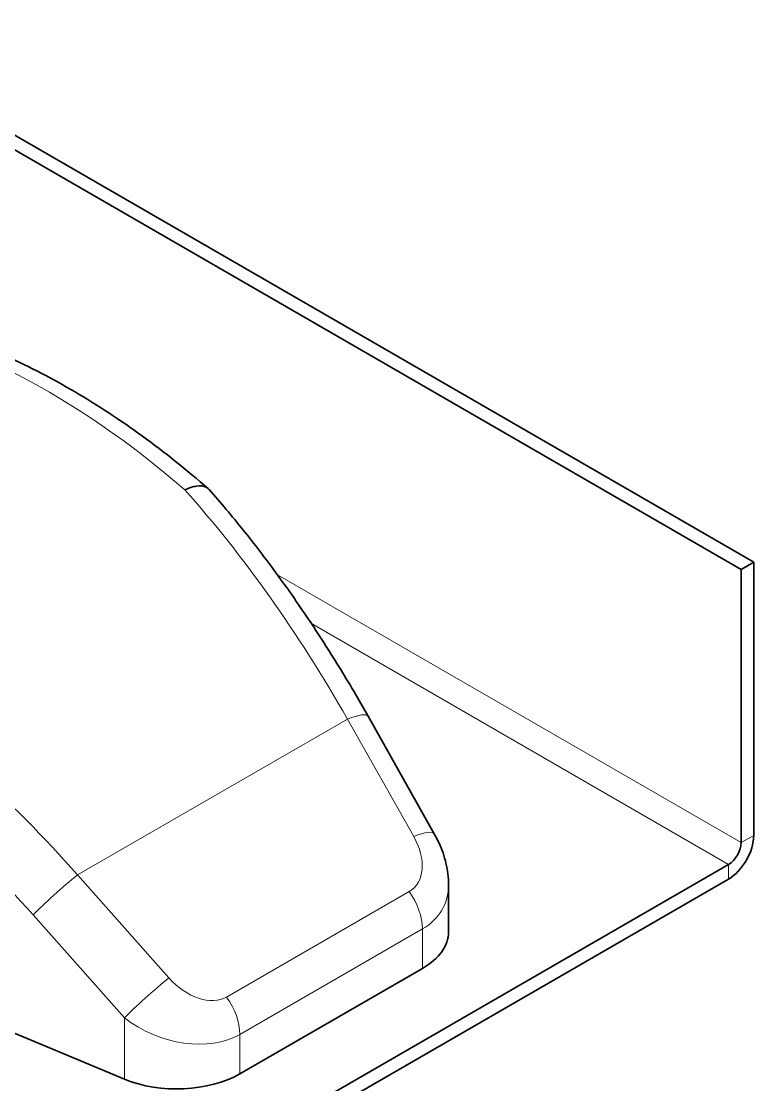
# Model space of a CAD drawing. Header units: millimetres. Extents: x 200 to 5740, y 200 to 4000.
# Drawn here: x 5652.7 to 5734.8, y 2942.8 to 3062 of the extents above; entities that cross this region are included whole.
import ezdxf

# ---------------------------------------------------------------- set-up
doc = ezdxf.new("R2010")
doc.units = ezdxf.units.MM
doc.header["$LTSCALE"] = 20
doc.layers.add('可見 (ISO)', color=7, linetype='Continuous', lineweight=35)
doc.layers.add('窄部可見 (ISO)', color=7, linetype='Continuous', lineweight=18)

msp = doc.modelspace()

# ---------------------------------------------------------------- linework, layer by layer
at = {"layer": '可見 (ISO)'}
for p, q in [((5733.428, 3000.528), (5628.423, 3061.153)), ((5734.842, 3001.345), (5629.837, 3061.97)), ((5733.428, 3000.528), (5734.842, 3001.345)), ((5734.842, 2970.726), (5734.842, 3001.345)), ((5733.428, 2969.91), (5733.428, 3000.528)), ((5699.034, 2970.912), (5691.614, 2984.077)), ((5732.014, 2967.46), (5334.62, 2738.025)), ((5732.014, 2965.827), (5334.62, 2736.392)), ((5700.629, 2959.896), (5700.629, 2965.171)), ((5664.296, 2943.403), (5630.19, 2957.662)), ((5697.7, 2955.814), (5677.232, 2943.997))]:
    msp.add_line(p, q, dxfattribs=at)
for centre, major_axis, start_param, end_param in [((5732.014, 2969.093), (2, 3.464), 3.9269908, 5.4977871), ((5732.014, 2969.093), (1, 1.732), 3.9269908, 5.4977871), ((5690.629, 2959.896), (10, 0), 5.4977871, 6.2831853), ((5670.161, 2948.079), (10, 0), 4.0856461, 5.4977871)]:
    msp.add_ellipse(centre, major_axis=major_axis, ratio=0.5773503, start_param=start_param, end_param=end_param, dxfattribs=at)
for points, knots in [([(5635.909, 3029.047), (5638.406, 3028.655), (5640.931, 3028.064), (5646.009, 3026.503), (5648.561, 3025.534), (5653.665, 3023.241), (5656.217, 3021.917), (5661.292, 3018.935), (5663.815, 3017.278), (5668.803, 3013.655), (5671.269, 3011.69), (5673.691, 3009.585)], [1.22173048, 1.22173048, 1.22173048, 1.22173048, 1.34103493, 1.34103493, 1.46033938, 1.46033938, 1.57964383, 1.57964383, 1.69894829, 1.69894829, 1.81825274, 1.81825274, 1.81825274, 1.81825274]), ([(5673.793, 3009.484), (5673.697, 3009.593), (5673.579, 3009.682), (5673.158, 3009.887), (5672.795, 3009.927), (5671.979, 3009.814), (5671.539, 3009.674), (5671.075, 3009.453), (5671.072, 3009.451), (5671.069, 3009.45)], [0.29556747, 0.29556747, 0.29556747, 0.29556747, 0.38997294, 0.38997294, 0.58572071, 0.58572071, 0.76870277, 0.76870277, 0.76981781, 0.76981781, 0.76981781, 0.76981781]), ([(5691.614, 2984.077), (5690.548, 2985.967), (5689.453, 2987.827), (5687.21, 2991.473), (5686.062, 2993.26), (5683.72, 2996.751), (5682.525, 2998.455), (5680.094, 3001.773), (5678.858, 3003.386), (5676.351, 3006.512), (5675.079, 3008.025), (5673.793, 3009.484)], [0.95299563, 0.95299563, 0.95299563, 0.95299563, 1.02844394, 1.02844394, 1.10389224, 1.10389224, 1.17934055, 1.17934055, 1.25478885, 1.25478885, 1.33023716, 1.33023716, 1.33023716, 1.33023716]), ([(5699.034, 2970.912), (5699.228, 2970.569), (5699.407, 2970.217), (5699.732, 2969.496), (5699.879, 2969.128), (5700.138, 2968.376), (5700.249, 2967.992), (5700.432, 2967.21), (5700.504, 2966.811), (5700.602, 2966.001), (5700.629, 2965.589), (5700.629, 2965.171)], [-1.41214106, -1.41214106, -1.41214106, -1.41214106, -1.28679248, -1.28679248, -1.1614439, -1.1614439, -1.03609532, -1.03609532, -0.91074674, -0.91074674, -0.78539816, -0.78539816, -0.78539816, -0.78539816])]:
    msp.add_open_spline(points, degree=3, knots=knots, dxfattribs=at)
at = {"layer": '窄部可見 (ISO)'}
for p, q in [((5681.453, 2999.917), (5733.428, 2969.91)), ((5732.014, 2967.46), (5685.26, 2994.454)), ((5659.029, 2966.287), (5689.306, 2983.767)), ((5689.306, 2983.767), (5696.727, 2970.602)), ((5733.428, 2969.91), (5734.842, 2970.726)), ((5732.014, 2965.827), (5732.014, 2967.46)), ((5669.277, 2954.754), (5659.029, 2966.287)), ((5696.212, 2964.425), (5675.745, 2952.608)), ((5654.049, 2961.803), (5664.296, 2950.271)), ((5677.232, 2948.422), (5697.7, 2960.239)), ((5697.7, 2960.239), (5697.7, 2955.814)), ((5664.296, 2950.271), (5664.296, 2943.403)), ((5677.232, 2943.997), (5677.232, 2948.422))]:
    msp.add_line(p, q, dxfattribs=at)
for centre, major_axis, ratio, start_param, end_param in [((5655.69, 2947.023), (45, -77.942), 0.5773503, 2.1121181, 2.7052603), ((5658.014, 2948.364), (36.023, -82.965), 0.4852601, 1.7938834, 2.1676077), ((5616.596, 2924.452), (-56.762, 70.622), 0.6557476, 4.7789304, 5.1526547), ((5687.258, 2981.621), (4.356, 2.455), 0.2097275, 0, 0.9673204), ((5613.664, 2922.114), (54.359, -66.186), 0.6596426, 1.6296645, 2.0078685), ((5692.677, 2969.368), (3.924, -4.671), 0.6635612, 6.1663167, 7.5784578), ((5694.679, 2968.457), (4.356, 2.455), 0.2097275, 0, 0.9673204), ((5656.982, 2964.141), (3.738, 3.321), 0.0603908, 0.9382559, 2.417409), ((5694.164, 2962.28), (-2.5, 4.33), 0.5773503, 3.9269908, 4.8799864), ((5690.629, 2967.222), (9.49, -4.414), 0.71433, 5.8185463, 6.6039445), ((5667.229, 2952.609), (3.738, 3.321), 0.0603908, 0.9382559, 2.417409), ((5672.209, 2957.551), (3.924, -4.671), 0.6635612, 4.7541757, 6.1663167), ((5673.697, 2950.463), (-2.5, 4.33), 0.5773503, 3.9269908, 4.8799864), ((5670.161, 2955.405), (9.49, -4.414), 0.71433, 4.4064053, 5.8185463)]:
    msp.add_ellipse(centre, major_axis=major_axis, ratio=ratio, start_param=start_param, end_param=end_param, dxfattribs=at)

doc.saveas('drawing.dxf')
